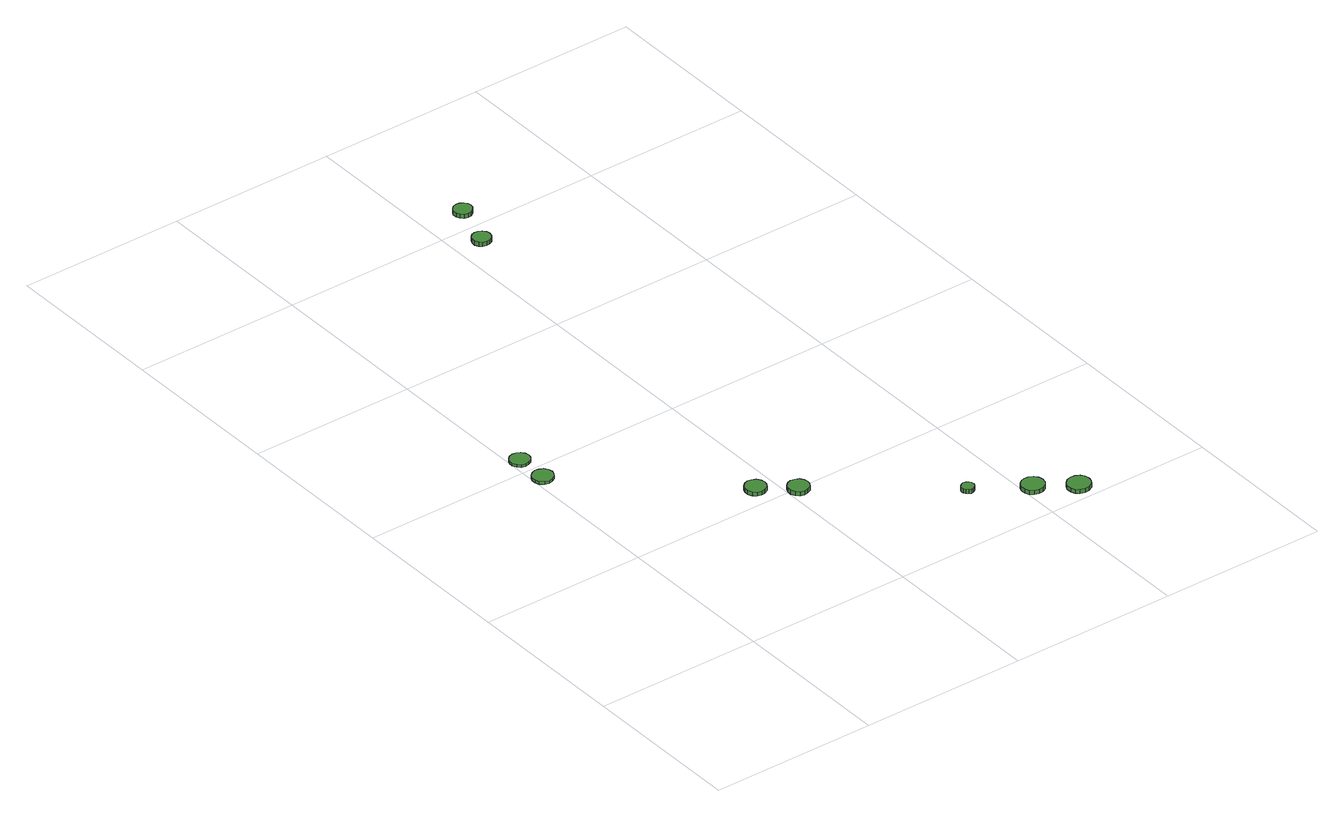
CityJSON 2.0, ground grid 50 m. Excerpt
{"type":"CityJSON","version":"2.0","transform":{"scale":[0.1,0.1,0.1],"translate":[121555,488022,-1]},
"CityObjects":{
"tree1":{"type":"SolitaryVegetationObject","attributes":{"function":"something"},"geometry":[{"type":"MultiSurface","lod":"1","boundaries":[[[0,1,2,3,4,5,6,7,8,9,10,11,12,13,14]],[[15,16,17,18,19,20,21,22,23,24,25,26,27,28,29]],[[0,29,28,1]],[[1,28,27,2]],[[2,27,26,3]],[[3,26,25,4]],[[4,25,24,5]],[[5,24,23,6]],[[6,23,22,7]],[[7,22,21,8]],[[8,21,20,9]],[[9,20,19,10]],[[10,19,18,11]],[[11,18,17,12]],[[12,17,16,13]],[[13,16,15,14]],[[14,15,29,0]]]}]},
"tree2":{"type":"SolitaryVegetationObject","attributes":{"function":"something"},"geometry":[{"type":"MultiSurface","lod":"1","boundaries":[[[30,31,32,33,34,35,36,37,38,39,40,41,42,43,44]],[[45,46,47,48,49,50,51,52,53,54,55,56,57,58,59]],[[30,59,58,31]],[[31,58,57,32]],[[32,57,56,33]],[[33,56,55,34]],[[34,55,54,35]],[[35,54,53,36]],[[36,53,52,37]],[[37,52,51,38]],[[38,51,50,39]],[[39,50,49,40]],[[40,49,48,41]],[[41,48,47,42]],[[42,47,46,43]],[[43,46,45,44]],[[44,45,59,30]]]}]},
"tree3":{"type":"SolitaryVegetationObject","attributes":{"function":"something"},"geometry":[{"type":"MultiSurface","lod":"1","boundaries":[[[60,61,62,63,64,65,66,67,68,69,70,71,72,73,74]],[[75,76,77,78,79,80,81,82,83,84,85,86,87,88,89]],[[60,89,88,61]],[[61,88,87,62]],[[62,87,86,63]],[[63,86,85,64]],[[64,85,84,65]],[[65,84,83,66]],[[66,83,82,67]],[[67,82,81,68]],[[68,81,80,69]],[[69,80,79,70]],[[70,79,78,71]],[[71,78,77,72]],[[72,77,76,73]],[[73,76,75,74]],[[74,75,89,60]]]}]},
"tree4":{"type":"SolitaryVegetationObject","attributes":{"function":"something"},"geometry":[{"type":"MultiSurface","lod":"1","boundaries":[[[90,91,92,93,94,95,96,97,98,99,100,101,102,103,104]],[[105,106,107,108,109,110,111,112,113,114,115,116,117,118,119]],[[90,119,118,91]],[[91,118,117,92]],[[92,117,116,93]],[[93,116,115,94]],[[94,115,114,95]],[[95,114,113,96]],[[96,113,112,97]],[[97,112,111,98]],[[98,111,110,99]],[[99,110,109,100]],[[100,109,108,101]],[[101,108,107,102]],[[102,107,106,103]],[[103,106,105,104]],[[104,105,119,90]]]}]},
"tree5":{"type":"SolitaryVegetationObject","attributes":{"function":"something"},"geometry":[{"type":"MultiSurface","lod":"1","boundaries":[[[120,121,122,123,124,125,126,127,128,129,130,131,132,133,134]],[[135,136,137,138,139,140,141,142,143,144,145,146,147,148,149]],[[120,149,148,121]],[[121,148,147,122]],[[122,147,146,123]],[[123,146,145,124]],[[124,145,144,125]],[[125,144,143,126]],[[126,143,142,127]],[[127,142,141,128]],[[128,141,140,129]],[[129,140,139,130]],[[130,139,138,131]],[[131,138,137,132]],[[132,137,136,133]],[[133,136,135,134]],[[134,135,149,120]]]}]},
"tree6":{"type":"SolitaryVegetationObject","attributes":{"function":"something"},"geometry":[{"type":"MultiSurface","lod":"1","boundaries":[[[150,151,152,153,154,155,156,157,158,159,160,161,162,163,164]],[[165,166,167,168,169,170,171,172,173,174,175,176,177,178,179]],[[150,179,178,151]],[[151,178,177,152]],[[152,177,176,153]],[[153,176,175,154]],[[154,175,174,155]],[[155,174,173,156]],[[156,173,172,157]],[[157,172,171,158]],[[158,171,170,159]],[[159,170,169,160]],[[160,169,168,161]],[[161,168,167,162]],[[162,167,166,163]],[[163,166,165,164]],[[164,165,179,150]]]}]},
"tree7":{"type":"SolitaryVegetationObject","attributes":{"function":"something"},"geometry":[{"type":"MultiSurface","lod":"1","boundaries":[[[180,181,182,183,184,185,186,187,188,189,190,191,192,193,194]],[[195,196,197,198,199,200,201,202,203,204,205,206,207,208,209]],[[180,209,208,181]],[[181,208,207,182]],[[182,207,206,183]],[[183,206,205,184]],[[184,205,204,185]],[[185,204,203,186]],[[186,203,202,187]],[[187,202,201,188]],[[188,201,200,189]],[[189,200,199,190]],[[190,199,198,191]],[[191,198,197,192]],[[192,197,196,193]],[[193,196,195,194]],[[194,195,209,180]]]}]},
"tree8":{"type":"SolitaryVegetationObject","attributes":{"function":"something"},"geometry":[{"type":"MultiSurface","lod":"1","boundaries":[[[210,211,212,213,214,215,216,217,218,219,220,221,222,223,224]],[[225,226,227,228,229,230,231,232,233,234,235,236,237,238,239]],[[210,239,238,211]],[[211,238,237,212]],[[212,237,236,213]],[[213,236,235,214]],[[214,235,234,215]],[[215,234,233,216]],[[216,233,232,217]],[[217,232,231,218]],[[218,231,230,219]],[[219,230,229,220]],[[220,229,228,221]],[[221,228,227,222]],[[222,227,226,223]],[[223,226,225,224]],[[224,225,239,210]]]}]},
"tree9":{"type":"SolitaryVegetationObject","attributes":{"function":"something"},"geometry":[{"type":"MultiSurface","lod":"1","boundaries":[[[240,241,242,243,244,245,246,247,248,249,250,251,252,253,254]],[[255,256,257,258,259,260,261,262,263,264,265,266,267,268,269]],[[240,269,268,241]],[[241,268,267,242]],[[242,267,266,243]],[[243,266,265,244]],[[244,265,264,245]],[[245,264,263,246]],[[246,263,262,247]],[[247,262,261,248]],[[248,261,260,249]],[[249,260,259,250]],[[250,259,258,251]],[[251,258,257,252]],[[252,257,256,253]],[[253,256,255,254]],[[254,255,269,240]]]}]}
},
"vertices":[
[61,950,18],[58,962,18],[51,973,18],[39,979,18],[27,981,18],[15,977,18],[5,968,18],[0,956,18],[0,944,18],[5,932,18],[15,923,18],[27,919,18],[39,921,18],[51,927,18],[58,938,18],[58,938,9],[51,927,9],[39,921,9],[27,919,9],[15,923,9],[5,932,9],[0,944,9],[0,956,9],[5,968,9],[15,977,9],[27,981,9],[39,979,9],[51,973,9],[58,962,9],[61,950,9],
[60,1050,17],[57,1062,17],[50,1072,17],[39,1078,17],[27,1079,17],[15,1076,17],[6,1067,17],[1,1056,17],[1,1044,17],[6,1033,17],[15,1024,17],[27,1021,17],[39,1022,17],[50,1028,17],[57,1038,17],[57,1038,9],[50,1028,9],[39,1022,9],[27,1021,9],[15,1024,9],[6,1033,9],[1,1044,9],[1,1056,9],[6,1067,9],[15,1076,9],[27,1079,9],[39,1078,9],[50,1072,9],[57,1062,9],[60,1050,9],
[471,560,24],[468,572,24],[461,583,24],[449,589,24],[437,591,24],[425,587,24],[415,578,24],[410,566,24],[410,554,24],[415,542,24],[425,533,24],[437,529,24],[449,531,24],[461,537,24],[468,548,24],[468,548,12],[461,537,12],[449,531,12],[437,529,12],[425,533,12],[415,542,12],[410,554,12],[410,566,12],[415,578,12],[425,587,12],[437,591,12],[449,589,12],[461,583,12],[468,572,12],[471,560,12],
[561,490,26],[558,502,26],[551,513,26],[539,519,26],[527,521,26],[515,517,26],[505,508,26],[500,496,26],[500,484,26],[505,472,26],[515,463,26],[527,459,26],[539,461,26],[551,467,26],[558,478,26],[558,478,13],[551,467,13],[539,461,13],[527,459,13],[515,463,13],[505,472,13],[500,484,13],[500,496,13],[505,508,13],[515,517,13],[527,521,13],[539,519,13],[551,513,13],[558,502,13],[561,490,13],
[899,210,30],[897,218,30],[893,224,30],[886,228,30],[878,229,30],[871,226,30],[865,221,30],[861,214,30],[861,206,30],[865,199,30],[871,194,30],[878,191,30],[886,192,30],[893,196,30],[897,202,30],[897,202,17],[893,196,17],[886,192,17],[878,191,17],[871,194,17],[865,199,17],[861,206,17],[861,214,17],[865,221,17],[871,226,17],[878,229,17],[886,228,17],[893,224,17],[897,218,17],[899,210,17],
[1054,110,33],[1051,124,33],[1043,135,33],[1030,142,33],[1016,143,33],[1003,139,33],[993,130,33],[987,117,33],[987,103,33],[993,90,33],[1003,81,33],[1016,77,33],[1030,78,33],[1043,85,33],[1051,96,33],[1051,96,20],[1043,85,20],[1030,78,20],[1016,77,20],[1003,81,20],[993,90,20],[987,103,20],[987,117,20],[993,130,20],[1003,139,20],[1016,143,20],[1030,142,20],[1043,135,20],[1051,124,20],[1054,110,20],
[1154,40,33],[1151,54,33],[1143,65,33],[1130,72,33],[1116,73,33],[1103,69,33],[1093,60,33],[1087,47,33],[1087,33,33],[1093,20,33],[1103,11,33],[1116,7,33],[1130,8,33],[1143,15,33],[1151,26,33],[1151,26,20],[1143,15,20],[1130,8,20],[1116,7,20],[1103,11,20],[1093,20,20],[1087,33,20],[1087,47,20],[1093,60,20],[1103,69,20],[1116,73,20],[1130,72,20],[1143,65,20],[1151,54,20],[1154,40,20],
[607,1930,26],[605,1941,26],[598,1950,26],[588,1956,26],[577,1957,26],[566,1954,26],[558,1946,26],[553,1936,26],[553,1924,26],[558,1914,26],[566,1906,26],[577,1903,26],[588,1904,26],[598,1910,26],[605,1919,26],[605,1919,13],[598,1910,13],[588,1904,13],[577,1903,13],[566,1906,13],[558,1914,13],[553,1924,13],[553,1936,13],[558,1946,13],[566,1954,13],[577,1957,13],[588,1956,13],[598,1950,13],[605,1941,13],[607,1930,13],
[637,2050,39],[635,2061,39],[628,2070,39],[618,2076,39],[607,2077,39],[596,2074,39],[588,2066,39],[583,2056,39],[583,2044,39],[588,2034,39],[596,2026,39],[607,2023,39],[618,2024,39],[628,2030,39],[635,2039,39],[635,2039,26],[628,2030,26],[618,2024,26],[607,2023,26],[596,2026,26],[588,2034,26],[583,2044,26],[583,2056,26],[588,2066,26],[596,2074,26],[607,2077,26],[618,2076,26],[628,2070,26],[635,2061,26],[637,2050,26]
]}
